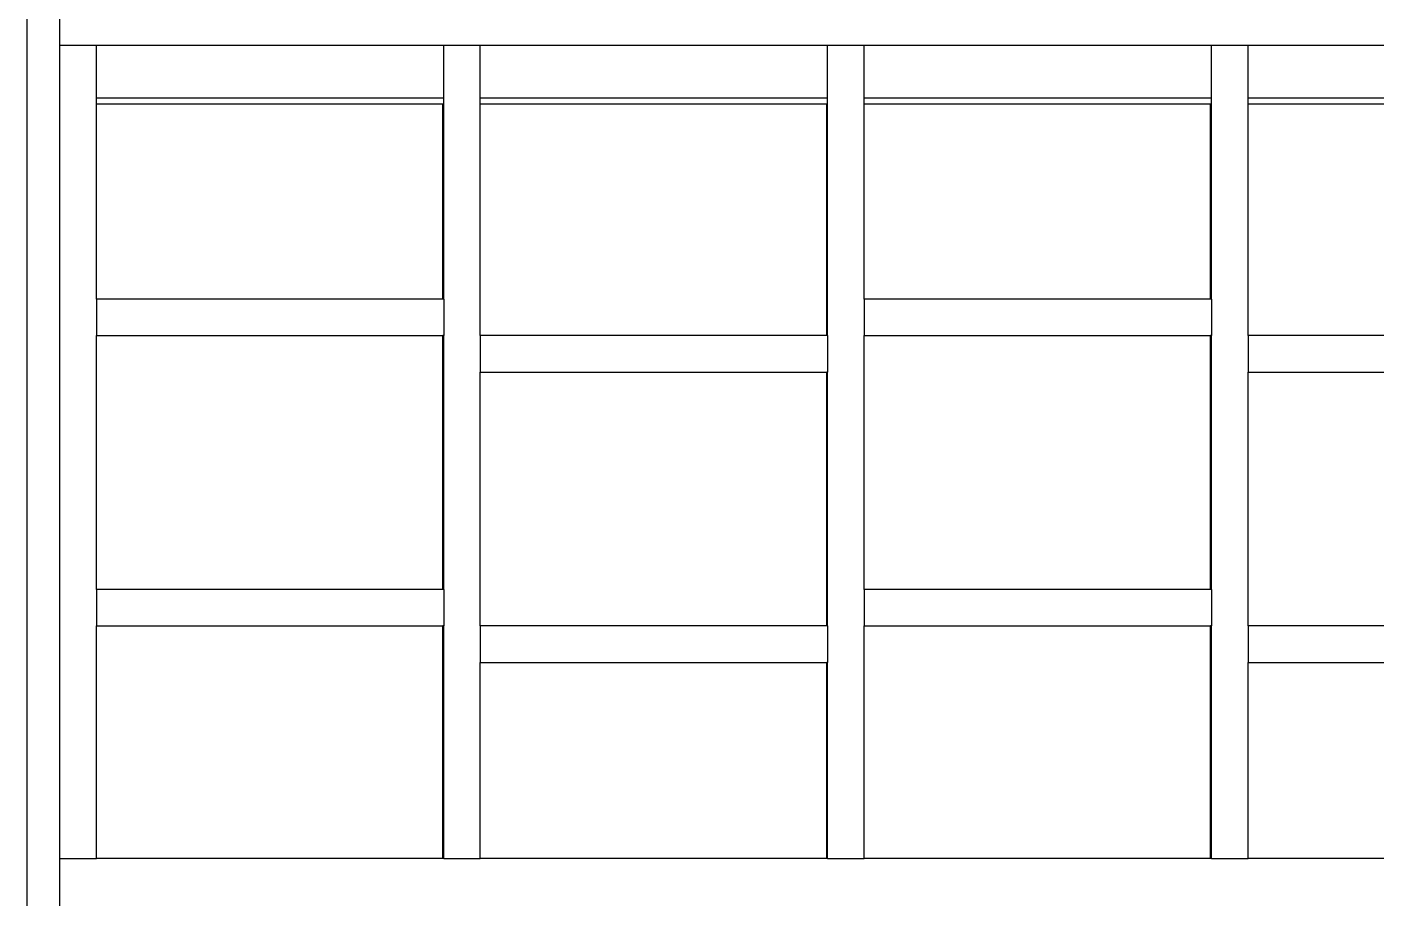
# Model space of a CAD drawing. Header units: metres. Extents: x -59 to 59, y -13 to 12.
# Drawn here: x -36.469 to -32.779, y 6.711 to 9.094 of the extents above; entities that cross this region are included whole.
import ezdxf

# ---------------------------------------------------------------- set-up
doc = ezdxf.new("R2010")
doc.units = ezdxf.units.M

msp = doc.modelspace()

# ---------------------------------------------------------------- linework, layer by layer
for p, q in [((-36.4689, 11.7079), (-36.4689, 5.7693)), ((-36.3789, 9.0436), (-36.3789, 9.1436)), ((-36.3789, 9.0436), (-36.2789, 9.0436)), ((-36.3789, 6.8193), (-36.3789, 9.0436)), ((-36.2789, 8.8996), (-36.2789, 9.0436)), ((-36.2789, 9.0436), (-35.3289, 9.0436)), ((-35.3289, 9.0436), (-35.2289, 9.0436)), ((-35.3289, 8.8996), (-35.3289, 9.0436)), ((-35.2289, 8.8996), (-35.2289, 9.0436)), ((-35.2289, 9.0436), (-34.2789, 9.0436)), ((-34.2789, 9.0436), (-34.1789, 9.0436)), ((-34.2789, 8.8996), (-34.2789, 9.0436)), ((-34.1789, 8.8996), (-34.1789, 9.0436)), ((-34.1789, 9.0436), (-33.2289, 9.0436)), ((-33.2289, 9.0436), (-33.1289, 9.0436)), ((-33.2289, 8.8996), (-33.2289, 9.0436)), ((-33.1289, 8.8996), (-33.1289, 9.0436)), ((-33.1289, 9.0436), (-32.1789, 9.0436)), ((-36.2789, 8.8996), (-35.3289, 8.8996)), ((-36.2789, 8.8836), (-36.2789, 8.8996)), ((-35.3289, 8.8836), (-35.3289, 8.8996)), ((-35.2289, 8.8996), (-34.2789, 8.8996)), ((-35.2289, 8.8836), (-35.2289, 8.8996)), ((-34.2789, 8.8836), (-34.2789, 8.8996)), ((-34.1789, 8.8996), (-33.2289, 8.8996)), ((-34.1789, 8.8836), (-34.1789, 8.8996)), ((-33.2289, 8.8836), (-33.2289, 8.8996)), ((-33.1289, 8.8996), (-32.1789, 8.8996)), ((-33.1289, 8.8836), (-33.1289, 8.8996)), ((-36.2789, 8.3493), (-36.2789, 8.8836)), ((-36.2789, 8.8836), (-35.3312, 8.8836)), ((-35.3312, 8.3493), (-35.3312, 8.8836)), ((-35.3312, 8.8836), (-35.3289, 8.8836)), ((-35.3289, 8.3493), (-35.3289, 8.8836)), ((-35.2289, 8.2493), (-35.2289, 8.8836)), ((-35.2289, 8.8836), (-34.2812, 8.8836)), ((-34.2812, 8.2493), (-34.2812, 8.8836)), ((-34.2812, 8.8836), (-34.2789, 8.8836)), ((-34.2789, 8.2493), (-34.2789, 8.8836)), ((-34.1789, 8.3493), (-34.1789, 8.8836)), ((-34.1789, 8.8836), (-33.2312, 8.8836)), ((-33.2312, 8.3493), (-33.2312, 8.8836)), ((-33.2312, 8.8836), (-33.2289, 8.8836)), ((-33.2289, 8.3493), (-33.2289, 8.8836)), ((-33.1289, 8.2493), (-33.1289, 8.8836)), ((-33.1289, 8.8836), (-32.1812, 8.8836)), ((-36.2789, 8.3493), (-36.2789, 8.2493)), ((-35.3312, 8.3493), (-36.2789, 8.3493)), ((-35.3289, 8.3493), (-35.3312, 8.3493)), ((-35.3289, 8.3493), (-35.3289, 8.2493)), ((-34.1789, 8.3493), (-34.1789, 8.2493)), ((-33.2312, 8.3493), (-34.1789, 8.3493)), ((-33.2289, 8.3493), (-33.2312, 8.3493)), ((-33.2289, 8.3493), (-33.2289, 8.2493)), ((-36.2789, 7.555), (-36.2789, 8.2493)), ((-36.2789, 8.2493), (-35.3312, 8.2493)), ((-35.3312, 7.555), (-35.3312, 8.2493)), ((-35.3289, 8.2493), (-35.3312, 8.2493)), ((-35.3289, 7.555), (-35.3289, 8.2493)), ((-35.2289, 8.2493), (-35.2289, 8.1493)), ((-34.2812, 8.2493), (-35.2289, 8.2493)), ((-34.2789, 8.2493), (-34.2812, 8.2493)), ((-34.2789, 8.2493), (-34.2789, 8.1493)), ((-34.1789, 7.555), (-34.1789, 8.2493)), ((-34.1789, 8.2493), (-33.2312, 8.2493)), ((-33.2312, 7.555), (-33.2312, 8.2493)), ((-33.2289, 8.2493), (-33.2312, 8.2493)), ((-33.2289, 7.555), (-33.2289, 8.2493)), ((-33.1289, 8.2493), (-33.1289, 8.1493)), ((-32.1812, 8.2493), (-33.1289, 8.2493)), ((-35.2289, 7.455), (-35.2289, 8.1493)), ((-35.2289, 8.1493), (-34.2812, 8.1493)), ((-34.2812, 7.455), (-34.2812, 8.1493)), ((-34.2789, 8.1493), (-34.2812, 8.1493)), ((-34.2789, 7.455), (-34.2789, 8.1493)), ((-33.1289, 7.455), (-33.1289, 8.1493)), ((-33.1289, 8.1493), (-32.1812, 8.1493)), ((-36.2789, 7.555), (-36.2789, 7.455)), ((-35.3312, 7.555), (-36.2789, 7.555)), ((-35.3289, 7.555), (-35.3312, 7.555)), ((-35.3289, 7.555), (-35.3289, 7.455)), ((-34.1789, 7.555), (-34.1789, 7.455)), ((-33.2312, 7.555), (-34.1789, 7.555)), ((-33.2289, 7.555), (-33.2312, 7.555)), ((-33.2289, 7.555), (-33.2289, 7.455)), ((-36.2789, 6.8193), (-36.2789, 7.455)), ((-36.2789, 7.455), (-35.3312, 7.455)), ((-35.3312, 6.8193), (-35.3312, 7.455)), ((-35.3289, 7.455), (-35.3312, 7.455)), ((-35.3289, 6.8193), (-35.3289, 7.455)), ((-35.2289, 7.455), (-35.2289, 7.355)), ((-34.2812, 7.455), (-35.2289, 7.455)), ((-34.2789, 7.455), (-34.2812, 7.455)), ((-34.2789, 7.455), (-34.2789, 7.355)), ((-34.1789, 6.8193), (-34.1789, 7.455)), ((-34.1789, 7.455), (-33.2312, 7.455)), ((-33.2312, 6.8193), (-33.2312, 7.455)), ((-33.2289, 7.455), (-33.2312, 7.455)), ((-33.2289, 6.8193), (-33.2289, 7.455)), ((-33.1289, 7.455), (-33.1289, 7.355)), ((-32.1812, 7.455), (-33.1289, 7.455)), ((-35.2289, 6.8193), (-35.2289, 7.355)), ((-35.2289, 7.355), (-34.2812, 7.355)), ((-34.2812, 6.8193), (-34.2812, 7.355)), ((-34.2789, 7.355), (-34.2812, 7.355)), ((-34.2789, 6.8193), (-34.2789, 7.355)), ((-33.1289, 6.8193), (-33.1289, 7.355)), ((-33.1289, 7.355), (-32.1812, 7.355)), ((-36.3789, 5.7693), (-36.3789, 6.8193)), ((-36.3789, 6.8193), (-36.2789, 6.8193)), ((-35.3312, 6.8193), (-36.2789, 6.8193)), ((-35.3289, 6.8193), (-35.3312, 6.8193)), ((-35.3289, 6.8193), (-35.2289, 6.8193)), ((-34.2812, 6.8193), (-35.2289, 6.8193)), ((-34.2789, 6.8193), (-34.2812, 6.8193)), ((-34.2789, 6.8193), (-34.1789, 6.8193)), ((-33.2312, 6.8193), (-34.1789, 6.8193)), ((-33.2289, 6.8193), (-33.2312, 6.8193)), ((-33.2289, 6.8193), (-33.1289, 6.8193)), ((-32.1812, 6.8193), (-33.1289, 6.8193))]:
    msp.add_line(p, q)

doc.saveas('drawing.dxf')
